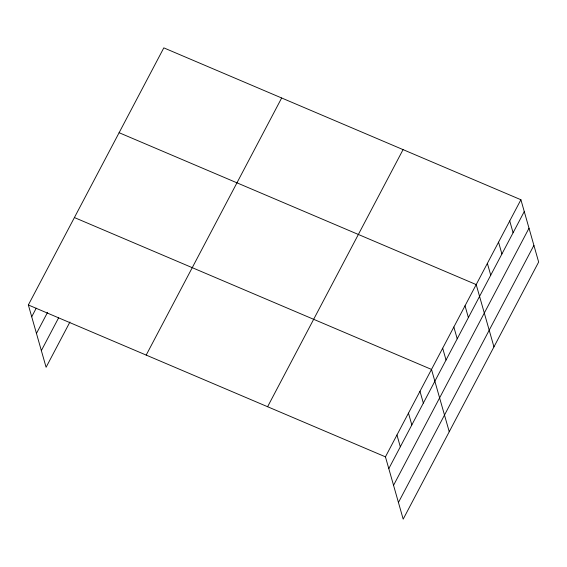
<?xml version="1.0" encoding="UTF-8"?>
<svg xmlns="http://www.w3.org/2000/svg" width="567" height="567" viewBox="0 0 567 567"><rect width="100%" height="100%" fill="white"/><g stroke="black" fill="none" stroke-linecap="round" stroke-linejoin="round"><path stroke-width="0.85" d="M69.947 321.992L46.097 367.26L28.35 304.968L163.813 47.862L520.903 199.74L538.65 262.032L403.187 519.138L385.44 456.846L520.903 199.74M31.709 316.769L36.238 308.186M36.458 333.431L47.564 312.353M41.348 350.597L58.621 317.818M146.187 355.091L281.657 97.985M267.603 406.723L403.066 149.624M388.799 468.647L524.269 211.541M393.548 485.309L529.011 228.203M398.438 502.475L533.901 245.369M119.113 132.706L476.202 284.584L493.949 346.876M74.412 217.551L431.501 369.429L449.241 431.721M28.35 304.968L385.44 456.846M509.733 220.953L513.092 232.753M498.556 242.166L501.915 253.966M487.379 263.379L490.738 275.179M465.025 305.797L468.392 317.598M453.848 327.01L457.215 338.811M442.678 348.223L446.038 360.024M419.984 391.287L423.343 403.087M408.467 413.137L411.833 424.938M396.957 434.995L400.316 446.796"/></g></svg>
